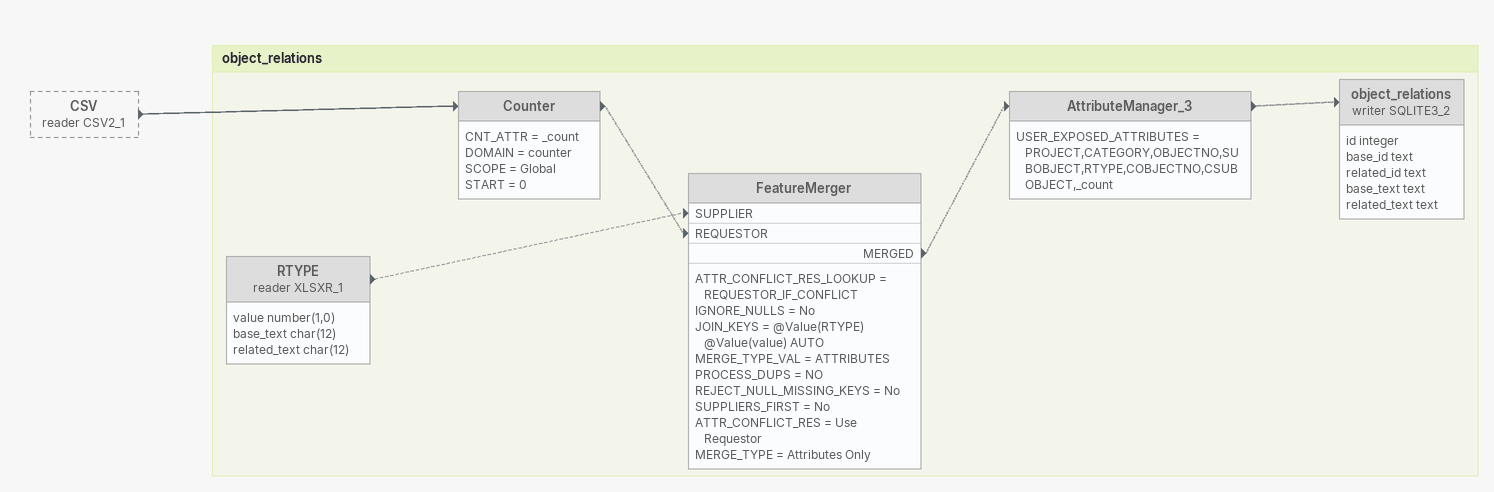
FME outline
CSV (reader CSV2_1) [outside]
    -> Counter

Bookmark: object_relations
Counter [off]
    CNT_ATTR = _count
    DOMAIN = counter
    SCOPE = Global
    START = 0
    -> FeatureMerger [REQUESTOR] [off]
RTYPE (reader XLSXR_1) [off]
    attributes: value number(1,0), base_text char(12), related_text char(12)
    -> FeatureMerger [SUPPLIER] [off]
FeatureMerger [off]
    ATTR_CONFLICT_RES_LOOKUP = REQUESTOR_IF_CONFLICT
    IGNORE_NULLS = No
    JOIN_KEYS = @Value(RTYPE) @Value(value) AUTO
    MERGE_TYPE_VAL = ATTRIBUTES
    PROCESS_DUPS = NO
    REJECT_NULL_MISSING_KEYS = No
    SUPPLIERS_FIRST = No
    ATTR_CONFLICT_RES = Use Requestor
    MERGE_TYPE = Attributes Only
    MERGED -> AttributeManager_3 [off]
AttributeManager_3 [off]
    USER_EXPOSED_ATTRIBUTES = PROJECT,CATEGORY,OBJECTNO,SUBOBJECT,RTYPE,COBJECTNO,CSUBOBJECT,_count
    -> object_relations (writer SQLITE3_2) [off]
object_relations (writer SQLITE3_2) [off]
    attributes: id integer, base_id text, related_id text, base_text text, related_text text
